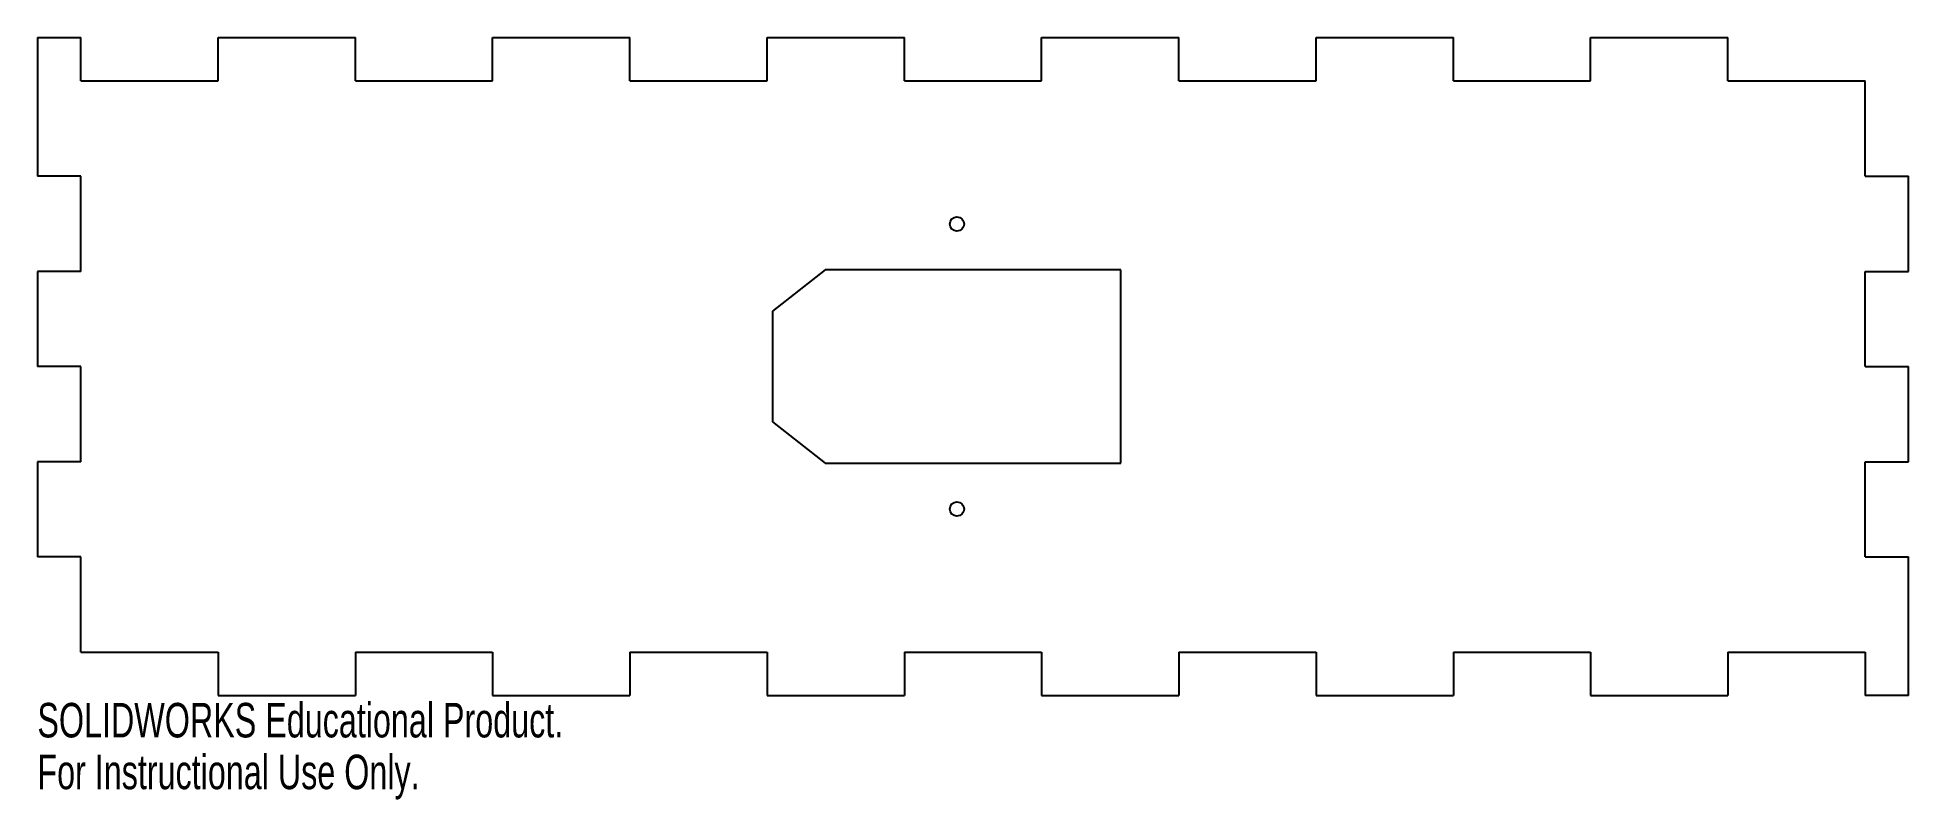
# Model space of a CAD drawing. Header units: millimetres. Extents: x -6 to 256, y -21 to 86.
import ezdxf

# ---------------------------------------------------------------- set-up
doc = ezdxf.new("R2010")
doc.units = ezdxf.units.MM
doc.styles.add('SLDTEXTSTYLE0', font='TXT', dxfattribs={"width": 0.7})

msp = doc.modelspace()

# ---------------------------------------------------------------- linework, layer by layer
at = {"color": 7, "linetype": 'Continuous', "lineweight": 25}
for p, q in [((-6.1, 86.1), (0, 86.1)), ((-6.1, 86.1), (-6.1, 66.67)), ((0, 80), (0, 86.1)), ((19.23, 86.1), (38.46, 86.1)), ((19.23, 80), (19.23, 86.1)), ((38.46, 80), (38.46, 86.1)), ((57.69, 86.1), (76.92, 86.1)), ((57.69, 80), (57.69, 86.1)), ((76.92, 80), (76.92, 86.1)), ((96.15, 86.1), (115.38, 86.1)), ((96.15, 80), (96.15, 86.1)), ((115.38, 80), (115.38, 86.1)), ((134.62, 86.1), (153.85, 86.1)), ((134.62, 80), (134.62, 86.1)), ((153.85, 80), (153.85, 86.1)), ((173.08, 86.1), (192.31, 86.1)), ((173.08, 80), (173.08, 86.1)), ((192.31, 80), (192.31, 86.1)), ((211.54, 86.1), (230.77, 86.1)), ((211.54, 80), (211.54, 86.1)), ((230.77, 80), (230.77, 86.1)), ((0, 80), (19.23, 80)), ((38.46, 80), (57.69, 80)), ((76.92, 80), (96.15, 80)), ((115.38, 80), (134.62, 80)), ((153.85, 80), (173.08, 80)), ((192.31, 80), (211.54, 80)), ((230.77, 80), (250, 80)), ((250, 66.67), (250, 80)), ((0, 66.67), (-6.1, 66.67)), ((0, 53.33), (0, 66.67)), ((250, 66.67), (256.1, 66.67)), ((256.1, 53.33), (256.1, 66.67)), ((0, 53.33), (-6.1, 53.33)), ((-6.1, 53.33), (-6.1, 40)), ((104.28, 53.55), (96.91, 47.76)), ((145.72, 53.55), (104.28, 53.55)), ((145.72, 26.45), (145.72, 53.55)), ((250, 40), (250, 53.33)), ((250, 53.33), (256.1, 53.33)), ((96.91, 47.76), (96.91, 32.24)), ((0, 40), (-6.1, 40)), ((0, 26.67), (0, 40)), ((250, 40), (256.1, 40)), ((256.1, 26.67), (256.1, 40)), ((96.91, 32.24), (104.28, 26.45)), ((0, 26.67), (-6.1, 26.67)), ((-6.1, 26.67), (-6.1, 13.33)), ((104.28, 26.45), (145.72, 26.45)), ((250, 13.33), (250, 26.67)), ((250, 26.67), (256.1, 26.67)), ((0, 13.33), (-6.1, 13.33)), ((0, 0), (0, 13.33)), ((250, 13.33), (256.1, 13.33)), ((256.1, -6.1), (256.1, 13.33)), ((0, 0), (19.23, 0)), ((19.23, 0), (19.23, -6.1)), ((38.46, 0), (38.46, -6.1)), ((38.46, 0), (57.69, 0)), ((57.69, 0), (57.69, -6.1)), ((76.92, 0), (76.92, -6.1)), ((76.92, 0), (96.15, 0)), ((96.15, 0), (96.15, -6.1)), ((115.38, 0), (115.38, -6.1)), ((115.38, 0), (134.62, 0)), ((134.62, 0), (134.62, -6.1)), ((153.85, 0), (153.85, -6.1)), ((153.85, 0), (173.08, 0)), ((173.08, 0), (173.08, -6.1)), ((192.31, 0), (192.31, -6.1)), ((192.31, 0), (211.54, 0)), ((211.54, 0), (211.54, -6.1)), ((230.77, 0), (230.77, -6.1)), ((230.77, 0), (250, 0)), ((250, 0), (250, -6.1)), ((19.23, -6.1), (38.46, -6.1)), ((57.69, -6.1), (76.92, -6.1)), ((96.15, -6.1), (115.38, -6.1)), ((134.62, -6.1), (153.85, -6.1)), ((173.08, -6.1), (192.31, -6.1)), ((211.54, -6.1), (230.77, -6.1)), ((256.1, -6.1), (250, -6.1))]:
    msp.add_line(p, q, dxfattribs=at)
for centre in [(122.75, 59.96), (122.75, 20.04)]:
    msp.add_circle(centre, 1, dxfattribs=at)

# ---------------------------------------------------------------- texts
at = {"color": 7, "linetype": 'Continuous', "char_height": 4.8336, "attachment_point": 1, "style": 'SLDTEXTSTYLE0'}
for s, insert in [('SOLIDWORKS Educational Product.', (-6.1, -7.12)), ('For Instructional Use Only.', (-6.1, -14.37))]:
    msp.add_mtext(s, dxfattribs=dict(at, insert=insert))

doc.saveas('drawing.dxf')
